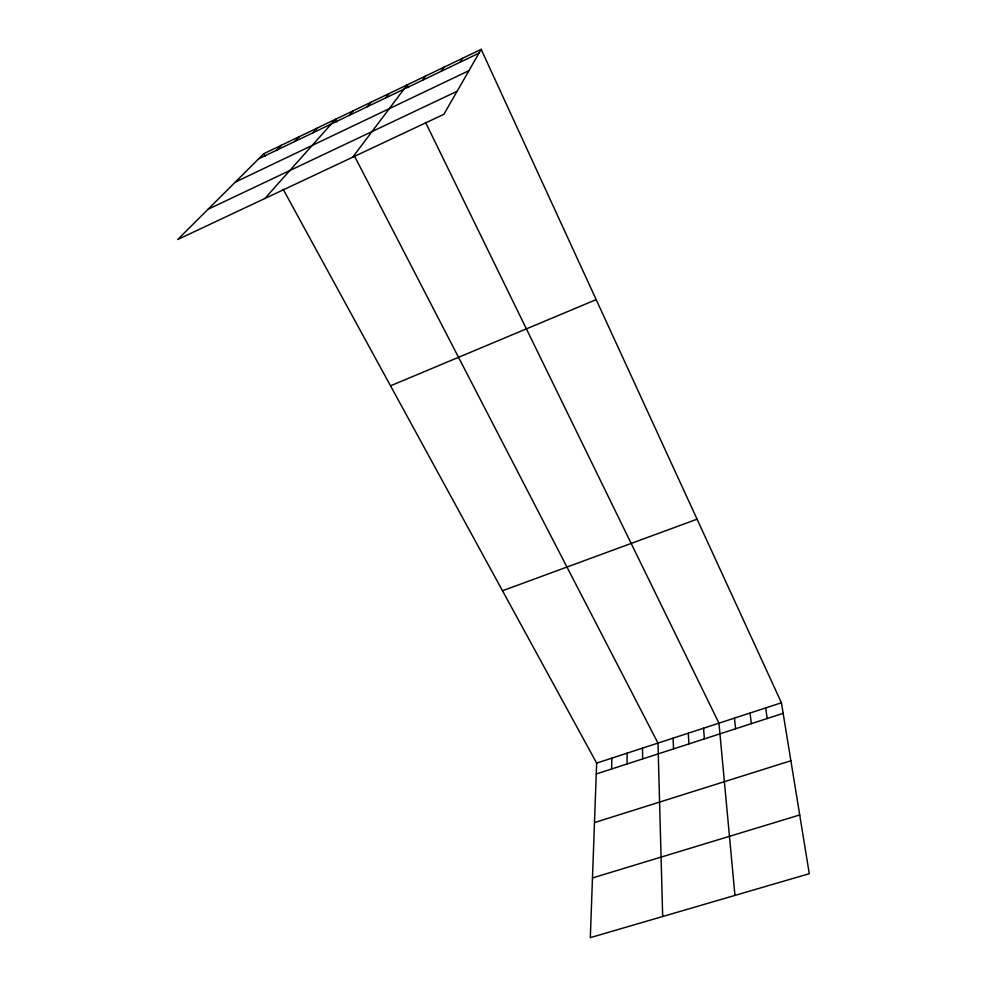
<?xml version="1.0" encoding="UTF-8"?>
<svg xmlns="http://www.w3.org/2000/svg" width="987" height="987" viewBox="0 0 987 987"><rect width="100%" height="100%" fill="white"/><g stroke="black" fill="none" stroke-linecap="round" stroke-linejoin="round"><path stroke-width="1.48" d="M627.066 763.975L627.127 753.167M611.619 768.984L611.841 758.152M283.207 189.368L596.641 763.111L590.312 937.65L809.291 873.692L781.433 702.781L481.175 49.35L263.739 153.738L177.709 239.508L443.879 114.295L481.175 49.35M460.004 62.28L462.471 58.332M441.189 71.298L443.916 67.239M422.522 80.255L425.496 76.085M352.692 157.192L407.212 84.857L408.532 87.547M385.609 97.96L389.075 93.568M367.361 106.707L371.075 102.204M349.25 115.393L353.198 110.791M264.874 198.51L335.469 119.304L336.826 121.932M312.904 132.813L317.333 128.014M294.669 141.56L299.332 136.65M276.57 150.234L281.468 145.225M258.619 158.845L478.966 53.175M235.301 182.089L468.936 70.669M208.023 209.293L457.117 91.248M390.531 385.818L596.173 299.629M502.494 590.757L697.069 519.187M596.641 763.111L781.433 702.781M596.259 773.968L783.147 713.342M594.495 822.578L790.883 760.755M592.484 877.949L799.717 814.978M263.739 153.738L265.145 156.304M354.382 155.884L657.984 743.088L662.684 916.516M425.545 122.388L718.955 723.175L734.945 895.406M765.665 707.926L767.207 718.511M750.009 713.033L751.354 723.656M734.439 718.117L735.611 728.764M703.583 728.196L704.385 738.893M688.284 733.193L688.926 743.902M673.085 738.153L673.553 748.899M642.5 748.146L642.623 758.929"/></g></svg>
